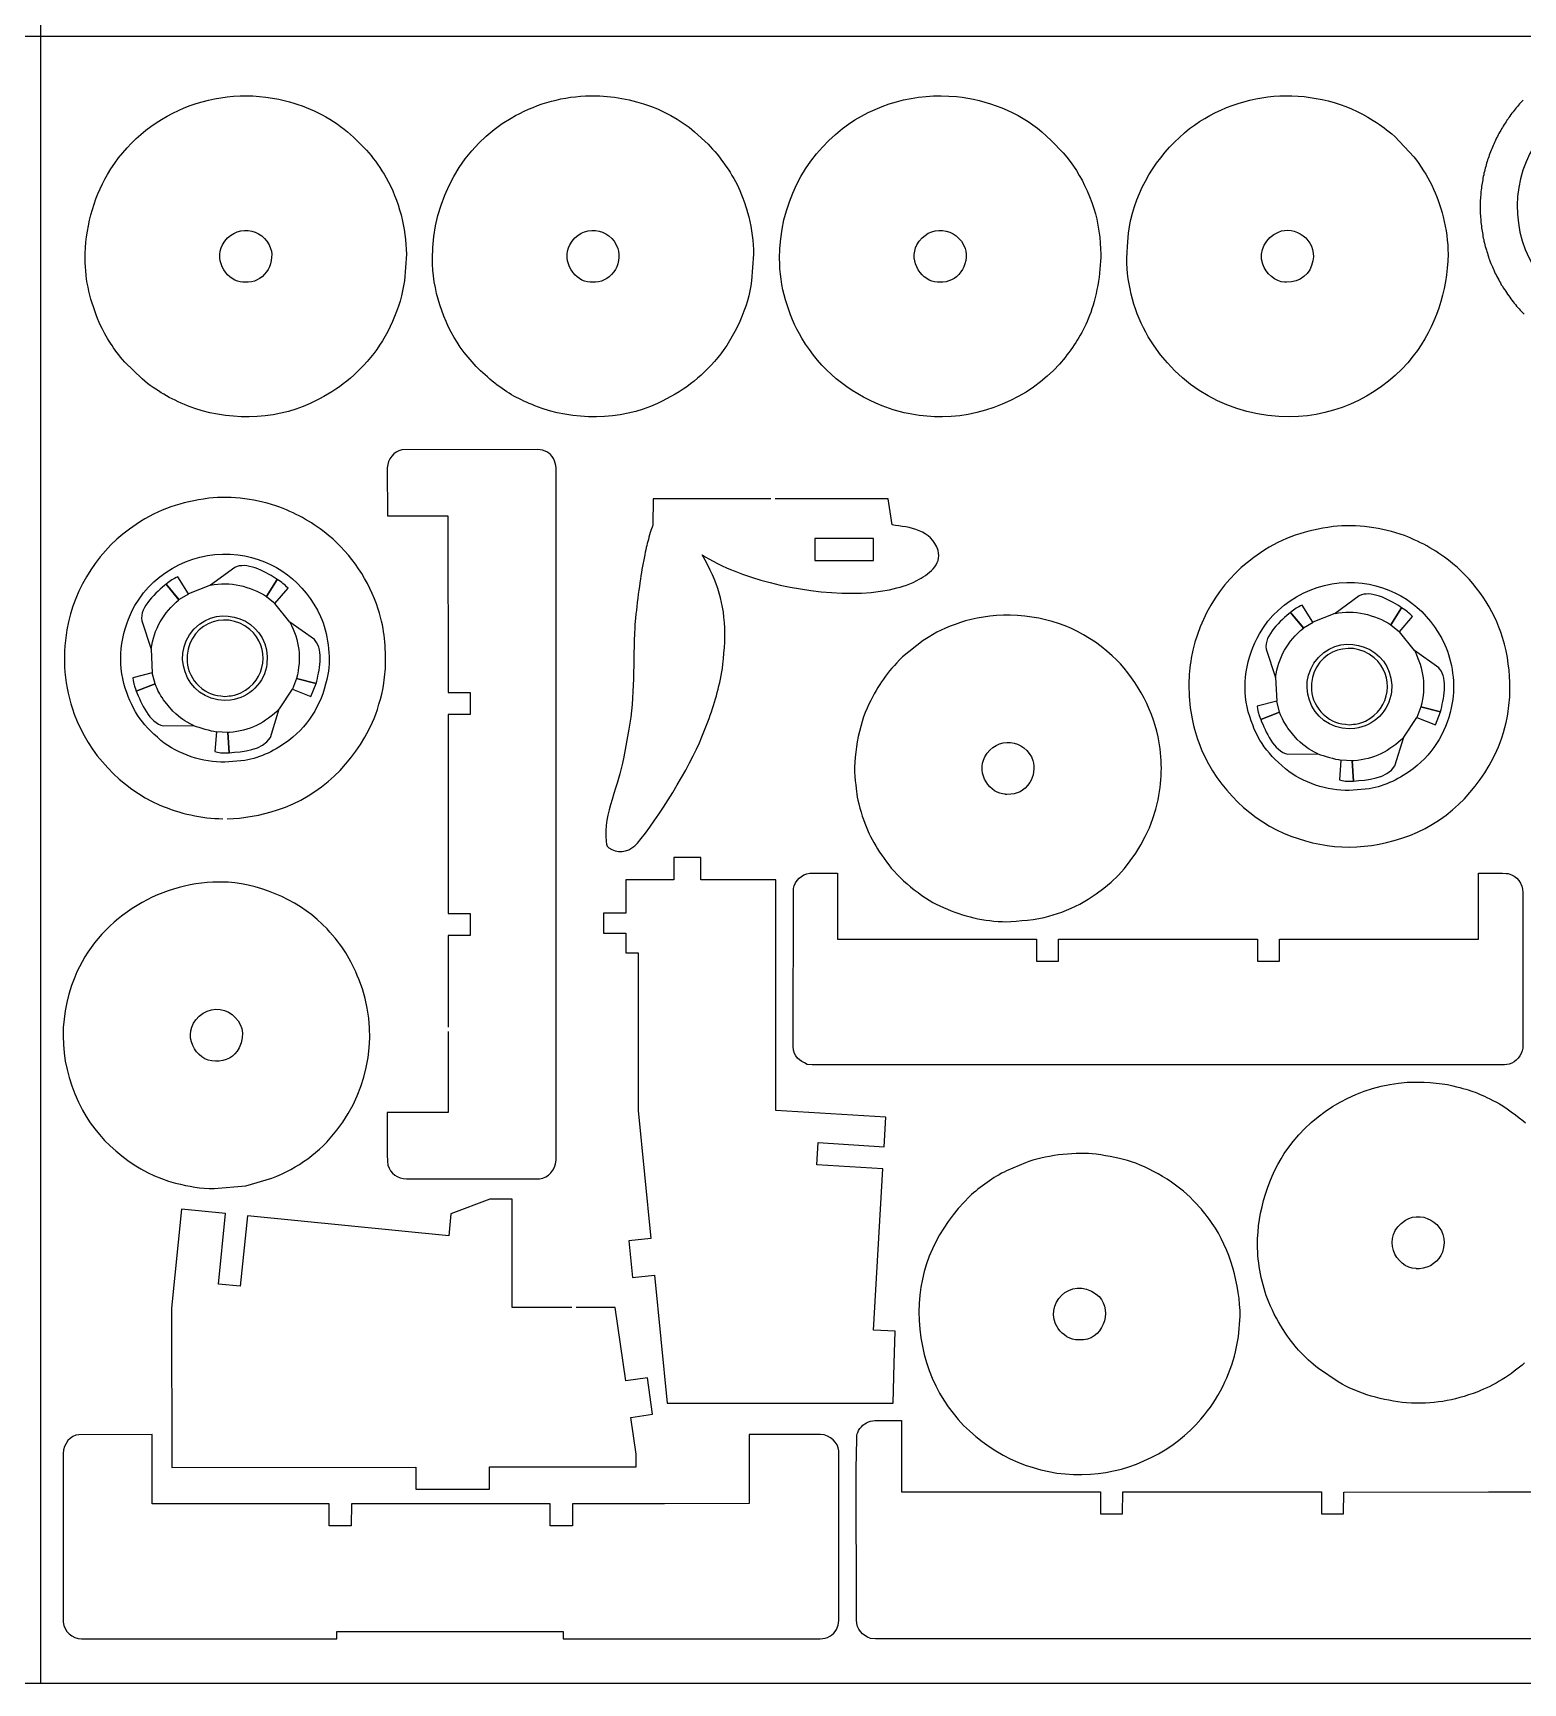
# Model space of a CAD drawing. Extents: x 16 to 596, y 60 to 440.
# Drawn here: x 305.3 to 477.2, y 60.3 to 250.6 of the extents above; entities that cross this region are included whole.
import ezdxf

# ---------------------------------------------------------------- set-up
doc = ezdxf.new("R2010")
doc.units = 0
doc.layers.get('0').update_dxf_attribs({"linetype": 'CONTINUOUS'})

msp = doc.modelspace()

# ---------------------------------------------------------------- linework, layer by layer
at = {"color": 5}
for p, q in [((306.208698, 440.268814), (306.208698, 60.268814)), ((16.208698, 250.268714), (596.208698, 250.268714))]:
    msp.add_line(p, q, dxfattribs=at)
at = {"color": 3}
for p, q in [((476.308698, 241.843814), (476.183698, 241.668814)), ((476.433598, 241.993814), (476.308698, 241.843814)), ((476.558698, 242.143714), (476.433598, 241.993814)), ((476.683698, 242.293814), (476.558698, 242.143714)), ((476.808698, 242.443814), (476.683698, 242.293814)), ((476.958698, 242.593814), (476.808698, 242.443814)), ((477.083698, 242.743714), (476.958698, 242.593814)), ((477.233598, 242.868814), (477.083698, 242.743714)), ((474.933698, 239.893814), (474.833698, 239.743714)), ((475.033698, 240.068814), (474.933698, 239.893814)), ((475.133698, 240.243814), (475.033698, 240.068814)), ((475.258598, 240.393714), (475.133698, 240.243814)), ((475.358698, 240.568714), (475.258598, 240.393714)), ((475.483698, 240.718714), (475.358698, 240.568714)), ((475.583698, 240.893814), (475.483698, 240.718714)), ((475.708698, 241.043814), (475.583698, 240.893814)), ((475.808698, 241.218814), (475.708698, 241.043814)), ((475.933698, 241.368714), (475.808698, 241.218814)), ((476.058598, 241.518714), (475.933698, 241.368714)), ((476.183698, 241.668814), (476.058598, 241.518714)), ((381.658698, 239.218814), (383.208698, 237.793714)), ((462.408698, 238.693814), (464.608698, 236.343814)), ((473.908698, 237.993714), (473.833698, 237.818814)), ((473.983698, 238.168714), (473.908698, 237.993714)), ((474.083598, 238.343714), (473.983698, 238.168714)), ((474.158698, 238.518814), (474.083598, 238.343714)), ((474.258698, 238.693814), (474.158698, 238.518814)), ((474.358698, 238.868814), (474.258698, 238.693814)), ((474.433698, 239.043814), (474.358698, 238.868814)), ((474.533698, 239.218814), (474.433698, 239.043814)), ((474.633698, 239.393714), (474.533698, 239.218814)), ((474.733698, 239.568714), (474.633698, 239.393714)), ((474.833698, 239.743714), (474.733698, 239.568714)), ((473.183698, 236.168714), (473.133698, 235.993714)), ((473.258598, 236.343814), (473.183698, 236.168714)), ((473.308598, 236.543814), (473.258598, 236.343814)), ((473.383698, 236.718814), (473.308598, 236.543814)), ((473.458698, 236.918814), (473.383698, 236.718814)), ((473.533698, 237.093814), (473.458698, 236.918814)), ((473.608698, 237.268814), (473.533698, 237.093814)), ((473.683598, 237.443814), (473.608698, 237.268814)), ((473.758698, 237.643814), (473.683598, 237.443814)), ((473.833698, 237.818814), (473.758698, 237.643814)), ((472.683698, 234.268814), (472.633698, 234.068814)), ((472.708698, 234.468814), (472.683698, 234.268814)), ((472.758698, 234.668814), (472.708698, 234.468814)), ((472.808698, 234.843814), (472.758698, 234.668814)), ((472.858698, 235.043814), (472.808698, 234.843814)), ((472.908598, 235.218714), (472.858698, 235.043814)), ((472.958698, 235.418714), (472.908598, 235.218714)), ((473.008698, 235.593714), (472.958698, 235.418714)), ((473.083698, 235.793714), (473.008698, 235.593714)), ((473.133698, 235.993714), (473.083698, 235.793714)), ((472.383698, 232.518814), (472.358698, 232.318814)), ((472.358698, 232.318814), (472.358698, 232.143814)), ((472.408698, 232.718814), (472.383698, 232.518814)), ((472.433698, 232.918814), (472.408698, 232.718814)), ((472.458698, 233.118814), (472.433698, 232.918814)), ((472.483598, 233.293814), (472.458698, 233.118814)), ((472.533698, 233.493814), (472.483598, 233.293814)), ((472.558698, 233.693814), (472.533698, 233.493814)), ((472.583698, 233.893814), (472.558698, 233.693814)), ((472.633698, 234.068814), (472.583698, 233.893814)), ((472.308698, 231.543814), (472.283698, 231.343814)), ((472.283698, 231.343814), (472.283698, 231.143814)), ((472.283698, 231.143814), (472.283698, 230.943814)), ((472.283698, 230.943814), (472.283698, 230.743814)), ((472.283698, 230.743814), (472.283698, 230.543814)), ((472.283698, 230.543814), (472.283698, 230.343814)), ((472.283698, 230.343814), (472.283698, 230.143814)), ((472.333698, 231.943814), (472.308698, 231.743814)), ((472.308698, 231.743814), (472.308698, 231.543814)), ((472.358698, 232.143814), (472.333698, 231.943814)), ((472.283698, 230.143814), (472.283698, 229.968814)), ((472.283698, 229.968814), (472.283698, 229.768814)), ((472.283698, 229.768814), (472.308698, 229.568814)), ((472.308698, 229.568814), (472.308698, 229.368814)), ((472.308698, 229.368814), (472.333698, 229.168814)), ((472.333698, 229.168814), (472.333698, 228.968814)), ((472.333698, 228.968814), (472.358698, 228.768814)), ((472.358698, 228.768814), (472.383698, 228.568814)), ((472.383698, 228.568814), (472.408698, 228.368814)), ((472.408698, 228.368814), (472.433698, 228.168814)), ((472.433698, 228.168814), (472.458698, 227.968814)), ((472.458698, 227.968814), (472.483598, 227.768814)), ((472.483598, 227.768814), (472.533698, 227.568814)), ((472.533698, 227.568814), (472.558698, 227.368814)), ((472.558698, 227.368814), (472.583698, 227.168814)), ((472.583698, 227.168814), (472.633698, 226.968814)), ((472.633698, 226.968814), (472.683698, 226.793814)), ((472.683698, 226.793814), (472.708698, 226.593814)), ((472.708698, 226.593814), (472.758698, 226.393814)), ((348.408698, 225.118814), (348.183698, 222.043814)), ((388.458698, 225.118814), (388.233698, 222.043814)), ((472.758698, 226.393814), (472.808698, 226.193814)), ((472.808698, 226.193814), (472.858698, 225.993814)), ((472.858698, 225.993814), (472.908598, 225.793814)), ((472.908598, 225.793814), (472.983698, 225.593814)), ((472.983698, 225.593814), (473.033698, 225.418814)), ((473.033698, 225.418814), (473.108698, 225.218814)), ((473.108698, 225.218814), (473.158698, 225.018814)), ((473.158698, 225.018814), (473.233698, 224.818814)), ((473.233698, 224.818814), (473.283598, 224.618814)), ((473.283598, 224.618814), (473.358698, 224.443714)), ((473.358698, 224.443714), (473.433698, 224.243814)), ((473.433698, 224.243814), (473.508698, 224.043814)), ((473.508698, 224.043814), (473.583698, 223.868714)), ((473.583698, 223.868714), (473.683598, 223.668714)), ((473.683598, 223.668714), (473.758698, 223.468714)), ((473.758698, 223.468714), (473.833698, 223.293714)), ((473.833698, 223.293714), (473.933698, 223.093714)), ((473.933698, 223.093714), (474.008698, 222.893714)), ((474.008698, 222.893714), (474.108598, 222.718714)), ((474.108598, 222.718714), (474.208698, 222.518714)), ((474.208698, 222.518714), (474.308698, 222.343814)), ((474.308698, 222.343814), (474.408698, 222.143814)), ((474.408698, 222.143814), (474.508598, 221.968814)), ((474.508598, 221.968814), (474.608698, 221.793814)), ((474.608698, 221.793814), (474.708698, 221.593814)), ((474.708698, 221.593814), (474.833698, 221.418814)), ((474.833698, 221.418814), (474.933698, 221.218814)), ((474.933698, 221.218814), (475.058698, 221.043814)), ((475.058698, 221.043814), (475.183698, 220.868814)), ((475.183698, 220.868814), (475.308698, 220.693714)), ((475.308698, 220.693714), (475.408698, 220.493714)), ((475.408698, 220.493714), (475.558698, 220.318714)), ((475.558698, 220.318714), (475.683598, 220.143714)), ((475.683598, 220.143714), (475.808698, 219.968814)), ((475.808698, 219.968814), (475.933698, 219.793814)), ((475.933698, 219.793814), (476.058598, 219.618814)), ((476.058598, 219.618814), (476.208698, 219.468814)), ((476.208698, 219.468814), (476.333698, 219.293714)), ((476.333698, 219.293714), (476.458598, 219.118714)), ((476.458598, 219.118714), (476.608698, 218.968814)), ((476.608698, 218.968814), (476.758698, 218.818814)), ((476.758698, 218.818814), (476.883598, 218.643814)), ((476.883598, 218.643814), (477.033698, 218.493714)), ((477.033698, 218.493714), (477.183698, 218.343714)), ((477.183698, 218.343714), (477.333698, 218.193814)), ((317.933698, 210.718814), (315.933698, 212.643814)), ((363.558698, 202.593814), (347.883698, 202.543814)), ((364.108698, 202.518814), (363.558698, 202.593814)), ((364.608698, 202.318814), (364.108698, 202.518814)), ((346.208698, 200.468714), (346.233698, 194.943714)), ((365.683698, 120.568814), (365.683698, 200.443714)), ((376.883698, 196.893814), (376.858698, 193.843814)), ((390.433698, 196.893814), (376.883698, 196.893814)), ((403.983698, 196.893814), (390.933698, 196.893814)), ((403.983698, 196.868814), (403.983698, 196.893814)), ((404.458698, 193.868814), (403.983698, 196.868814)), ((346.233698, 194.943714), (353.208698, 194.943714)), ((353.208698, 194.943714), (353.233698, 174.543814)), ((375.908698, 190.418814), (375.583698, 188.718814)), ((408.008698, 180.543814), (405.633698, 178.643814)), ((345.758698, 175.318814), (346.008698, 177.318814)), ((353.233698, 174.543814), (355.783698, 174.543814)), ((355.783698, 174.543814), (355.783698, 171.993814)), ((475.451298, 172.049914), (475.701298, 174.049914)), ((355.783698, 171.993814), (353.233698, 171.993814)), ((353.233698, 171.993814), (353.233698, 149.043814)), ((374.083698, 170.293814), (373.483698, 167.118814)), ((382.483698, 169.418814), (383.033698, 170.768814)), ((382.358698, 155.493814), (379.258698, 155.493814)), ((379.258698, 155.493814), (379.258698, 152.943814)), ((382.358698, 152.943814), (382.358698, 155.493814)), ((327.858698, 152.643814), (326.758698, 152.668714)), ((379.258698, 152.943814), (373.708698, 152.943814)), ((373.708698, 152.943814), (373.708698, 149.068814)), ((391.008698, 152.943814), (382.358698, 152.943814)), ((391.008698, 126.318814), (391.008698, 152.943814)), ((394.933698, 153.693814), (398.133698, 153.693814)), ((398.133698, 153.693814), (398.133698, 146.093814)), ((472.083598, 146.093814), (472.083598, 153.693814)), ((393.033698, 133.718814), (393.058698, 151.918814)), ((477.183698, 151.468714), (477.183698, 133.493814)), ((353.233698, 149.043814), (355.783698, 149.043814)), ((355.783698, 149.043814), (355.783698, 146.493814)), ((373.708698, 149.068814), (371.158698, 149.068814)), ((371.158698, 149.068814), (371.158698, 146.793814)), ((422.533698, 148.743814), (424.033698, 149.218814)), ((371.158698, 146.793814), (373.708698, 146.793814)), ((373.708698, 146.793814), (373.708698, 144.518714)), ((417.158698, 148.118714), (417.558698, 148.093714)), ((355.783698, 146.493814), (353.233698, 146.493814)), ((353.233698, 146.493814), (353.233698, 135.940214)), ((398.133698, 146.093814), (421.083698, 146.093814)), ((421.083698, 146.093814), (421.083698, 143.543714)), ((423.633698, 143.543714), (423.633698, 146.093814)), ((423.633698, 146.093814), (446.583698, 146.093814)), ((446.583698, 146.093814), (446.583698, 143.543714)), ((449.133698, 146.068814), (472.083598, 146.093814)), ((449.133698, 143.543714), (449.133698, 146.068814)), ((373.708698, 144.518714), (375.133698, 144.518714)), ((375.133698, 144.518714), (375.133698, 126.318814)), ((421.083698, 143.543714), (423.633698, 143.543714)), ((446.583698, 143.543714), (449.133698, 143.543714)), ((353.233698, 135.440214), (353.233698, 126.093814)), ((395.208698, 131.593814), (394.658698, 131.643814)), ((475.058698, 131.593814), (395.208698, 131.593814)), ((475.608698, 131.668814), (475.058698, 131.593814)), ((353.233698, 126.093814), (346.208698, 126.068714)), ((375.133698, 126.318814), (376.608698, 111.543814)), ((403.733698, 125.543814), (391.008698, 126.318814)), ((403.533698, 122.143814), (403.733698, 125.543814)), ((395.758698, 120.068814), (395.908698, 122.618814)), ((395.908698, 122.618814), (403.533698, 122.143814)), ((403.383698, 119.593814), (395.758698, 120.068814)), ((419.808698, 120.293814), (417.633698, 119.368814)), ((329.883698, 117.618814), (332.908698, 118.493814)), ((348.408698, 118.418814), (363.783698, 118.443814)), ((402.283698, 100.993814), (403.383698, 119.593814)), ((326.258698, 117.318814), (329.883698, 117.618814)), ((322.458698, 114.943814), (321.308698, 103.518814)), ((327.533698, 114.418814), (322.458698, 114.943814)), ((326.733698, 106.293814), (327.533698, 114.418814)), ((353.558698, 114.393814), (353.308698, 111.843814)), ((358.033698, 116.093814), (353.558698, 114.393814)), ((360.608698, 116.093814), (358.033698, 116.093814)), ((360.608698, 103.593814), (360.608698, 116.093814)), ((330.083698, 114.168814), (329.258698, 106.043814)), ((353.308698, 111.843814), (330.083698, 114.168814)), ((376.608698, 111.543814), (374.083698, 111.268814)), ((374.083698, 111.268814), (374.508698, 107.068814)), ((374.508698, 107.068814), (377.033698, 107.318714)), ((377.033698, 107.318714), (378.508698, 92.543814)), ((329.258698, 106.043814), (326.733698, 106.293814)), ((321.308698, 103.518814), (321.358698, 85.118814)), ((367.480498, 103.593814), (360.608698, 103.593814)), ((372.508698, 103.593814), (367.980498, 103.593814)), ((373.708698, 95.143814), (372.508698, 103.593814)), ((404.808698, 100.843814), (402.283698, 100.993814)), ((444.383698, 100.218814), (444.583698, 102.593814)), ((404.658698, 97.118814), (404.808698, 100.843814)), ((444.033698, 98.468814), (444.383698, 100.218814)), ((404.558698, 92.543814), (404.658698, 97.118814)), ((376.208698, 95.493814), (373.708698, 95.143814)), ((376.808698, 91.268814), (376.208698, 95.493814)), ((455.908698, 95.018814), (453.608698, 96.543814)), ((378.508698, 92.543814), (404.558698, 92.543814)), ((374.308698, 90.893814), (376.808698, 91.268814)), ((374.908698, 86.668814), (374.308698, 90.893814)), ((402.458698, 90.543714), (405.508698, 90.543714)), ((405.508698, 90.543714), (405.508698, 82.318814)), ((319.108698, 88.943814), (310.633698, 88.918814)), ((319.108698, 80.943814), (319.108698, 88.943814)), ((396.183698, 88.943814), (387.958698, 88.943814)), ((387.958698, 88.943814), (387.958698, 80.968814)), ((400.308698, 84.993714), (400.358698, 88.393814)), ((308.833698, 86.743814), (308.833698, 67.268814)), ((374.908698, 85.218814), (374.908698, 86.668814)), ((398.308698, 67.493814), (398.283698, 87.043814)), ((321.358698, 85.118814), (349.508698, 85.168814)), ((349.508698, 85.168814), (349.508698, 82.618814)), ((358.008698, 85.193714), (374.908698, 85.218814)), ((358.008698, 82.643814), (358.008698, 85.193714)), ((400.333698, 67.543814), (400.308698, 84.993714)), ((349.508698, 82.618814), (358.008698, 82.643814)), ((405.508698, 82.318814), (415.792598, 82.318814)), ((415.792598, 82.318814), (428.458698, 82.318814)), ((428.458698, 82.318814), (428.458698, 79.768814)), ((431.008698, 79.768814), (431.033698, 82.318814)), ((431.033698, 82.318814), (453.958698, 82.318814)), ((453.958698, 82.318814), (453.958698, 79.768814)), ((456.508698, 79.768814), (456.533698, 82.293814)), ((456.533698, 82.293814), (473.241098, 82.312014)), ((473.241098, 82.312014), (479.483698, 82.318814)), ((330.674698, 80.943814), (319.108698, 80.943814)), ((339.508698, 80.943814), (330.674698, 80.943814)), ((339.508698, 78.393814), (339.508698, 80.943814)), ((342.083698, 80.943814), (342.058698, 78.393814)), ((365.008698, 80.943814), (342.083698, 80.943814)), ((365.008698, 78.393814), (365.008698, 80.943814)), ((378.189398, 80.956814), (367.558698, 80.943814)), ((367.558698, 80.943814), (367.558698, 78.393814)), ((387.958698, 80.968814), (378.189398, 80.956814)), ((342.058698, 78.393814), (339.508698, 78.393814)), ((367.558698, 78.393814), (365.008698, 78.393814)), ((428.458698, 79.768814), (431.008698, 79.768814)), ((453.958698, 79.768814), (456.508698, 79.768814)), ((398.033698, 66.443814), (398.233698, 66.943814)), ((398.233698, 66.943814), (398.308698, 67.493814)), ((310.958698, 65.368814), (340.383698, 65.368814)), ((340.383698, 65.368814), (340.383698, 66.218814)), ((340.383698, 66.218814), (366.483698, 66.218814)), ((366.483698, 66.218814), (366.483698, 65.368814)), ((366.483698, 65.368814), (396.158698, 65.368814)), ((402.508698, 65.368814), (401.958698, 65.418814)), ((482.533698, 65.368814), (402.508698, 65.368814))]:
    msp.add_line(p, q, dxfattribs=at)
at = {"color": 7}
for p, q in [((329.583698, 221.868714), (329.558698, 221.893714)), ((329.758698, 221.868714), (329.583698, 221.868714)), ((369.633698, 221.868714), (369.608698, 221.893714)), ((369.808698, 221.868714), (369.633698, 221.868714)), ((409.683698, 221.868714), (409.658698, 221.893714)), ((409.883698, 221.868714), (409.683698, 221.868714)), ((449.733698, 221.868714), (449.708698, 221.893714)), ((449.933698, 221.868714), (449.733698, 221.868714)), ((395.508698, 192.318814), (395.508698, 189.768714)), ((402.308698, 192.318814), (395.508698, 192.318814)), ((402.308698, 189.768714), (402.308698, 192.318814)), ((328.633698, 188.968814), (325.833698, 186.918814)), ((328.883698, 189.068814), (328.633698, 188.968814)), ((395.508698, 189.768714), (402.308698, 189.768714)), ((322.183698, 185.243814), (320.708698, 187.043814)), ((332.283698, 185.618714), (333.508698, 187.593714)), ((458.326298, 185.699914), (455.526298, 183.649914)), ((458.576298, 185.799914), (458.326298, 185.699914)), ((317.883698, 182.818714), (318.983698, 179.543814)), ((451.876298, 181.974914), (450.401298, 183.774914)), ((461.976298, 182.349814), (463.201298, 184.324814)), ((337.808698, 180.643714), (334.983698, 182.668814)), ((337.883698, 180.543814), (337.808698, 180.643714)), ((447.576298, 179.549814), (448.676298, 176.274914)), ((467.501298, 177.374814), (464.676298, 179.399914)), ((467.576298, 177.274914), (467.501298, 177.374814)), ((319.433698, 175.543814), (317.258698, 174.693714)), ((335.733698, 176.143814), (338.008698, 175.593814)), ((321.458698, 172.393814), (320.408698, 173.693714)), ((332.733698, 169.368814), (333.758698, 172.643814)), ((449.126298, 172.274914), (446.951298, 171.424814)), ((465.426298, 172.874914), (467.701298, 172.324914)), ((320.408698, 170.693814), (323.858698, 170.718714)), ((328.008698, 169.943714), (327.808698, 169.918814)), ((327.808698, 169.918814), (327.958698, 167.593814)), ((451.151298, 169.124914), (450.101298, 170.424814)), ((462.426298, 166.099914), (463.451298, 169.374914)), ((450.101298, 167.424914), (453.551298, 167.449814)), ((457.701298, 166.674814), (457.501298, 166.649914)), ((457.501298, 166.649914), (457.651298, 164.324914)), ((417.508698, 162.793714), (417.483698, 162.818814)), ((417.683698, 162.793714), (417.508698, 162.793714)), ((464.908698, 108.068814), (464.883698, 108.093814)), ((464.983698, 108.068814), (464.908698, 108.068814)), ((465.283698, 108.068814), (464.983698, 108.068814)), ((426.533698, 99.868714), (425.933698, 99.843814))]:
    msp.add_line(p, q, dxfattribs=at)
at = {"color": 1}
for p, q in [((320.708698, 187.043814), (322.183698, 185.268814)), ((323.283698, 185.943814), (322.058698, 187.893814)), ((325.808698, 186.918814), (323.283698, 185.943814)), ((333.508698, 187.593714), (332.283698, 185.618714)), ((333.258698, 184.793814), (334.758698, 186.568814)), ((322.183698, 185.268814), (323.308698, 185.943814)), ((332.283698, 185.618714), (333.283698, 184.793814)), ((334.983698, 182.668814), (333.258698, 184.793814)), ((450.401298, 183.774914), (451.876298, 181.999914)), ((452.976298, 182.674914), (451.751298, 184.624914)), ((455.501298, 183.649914), (452.976298, 182.674914)), ((463.201298, 184.324814), (461.976298, 182.349814)), ((462.951298, 181.524914), (464.451298, 183.299914)), ((451.876298, 181.999914), (453.001298, 182.674914)), ((461.976298, 182.349814), (462.976298, 181.524914)), ((464.676298, 179.399914), (462.951298, 181.524914)), ((318.983698, 179.543814), (319.108698, 176.818814)), ((319.108698, 176.818814), (316.858698, 176.243814)), ((317.258698, 174.693714), (319.433698, 175.543814)), ((319.433698, 175.543814), (319.108698, 176.818814)), ((335.733698, 176.143814), (335.258698, 174.943814)), ((338.008698, 175.593814), (335.733698, 176.143814)), ((337.408698, 174.068814), (338.008698, 175.593814)), ((448.676298, 176.274914), (448.801298, 173.549914)), ((328.133698, 173.668814), (327.483698, 173.618814)), ((333.783698, 172.668814), (335.258698, 174.943814)), ((335.258698, 174.943814), (337.408698, 174.068814)), ((448.801298, 173.549914), (446.551298, 172.974914)), ((449.126298, 172.274914), (448.801298, 173.549914)), ((446.951298, 171.424814), (449.126298, 172.274914)), ((463.476298, 169.399914), (464.951298, 171.674914)), ((465.426298, 172.874914), (464.951298, 171.674914)), ((464.951298, 171.674914), (467.101298, 170.799914)), ((467.701298, 172.324914), (465.426298, 172.874914)), ((467.101298, 170.799914), (467.701298, 172.324914)), ((326.508698, 170.018814), (326.333698, 167.718814)), ((327.808698, 169.918814), (326.508698, 170.018814)), ((327.958698, 167.593814), (327.808698, 169.918814)), ((457.826298, 170.399914), (457.176298, 170.349914)), ((329.783698, 166.693814), (327.483698, 166.493814)), ((456.201298, 166.749914), (456.026298, 164.449914)), ((457.501298, 166.649914), (456.201298, 166.749914)), ((457.651298, 164.324914), (457.501298, 166.649914)), ((459.476298, 163.424914), (457.176298, 163.224914)), ((16.208698, 60.268814), (596.208698, 60.268814))]:
    msp.add_line(p, q, dxfattribs=at)
at = {"color": 3}
for points in [[(313.933698, 234.318814), (318.131998, 241.454514), (326.509098, 244.808214), (334.458698, 242.818814)], [(398.708698, 239.593714), (402.442798, 242.476814), (407.175698, 243.734714), (411.858698, 243.293814)], [(334.458698, 242.818814), (337.063398, 242.167014), (339.557398, 240.955914), (341.608698, 239.218814)], [(360.483698, 240.818814), (363.132698, 242.332514), (365.985298, 243.226814), (369.058698, 243.368714)], [(369.058698, 243.368714), (373.447898, 243.571314), (378.362198, 242.127914), (381.658698, 239.218814)], [(411.858698, 243.293814), (415.278998, 242.971814), (419.109398, 241.512614), (421.708698, 239.218814)], [(438.758698, 239.593714), (441.699698, 241.864514), (445.445798, 243.197314), (449.158698, 243.368714)], [(449.158698, 243.368714), (452.891798, 243.541014), (456.739698, 242.589514), (459.933698, 240.543714)], [(351.408698, 224.618814), (351.408698, 231.411214), (355.008098, 237.690014), (360.483698, 240.818814)], [(459.933698, 240.543714), (461.034698, 239.838514), (461.413498, 239.537114), (462.408698, 238.693814)], [(341.608698, 239.218814), (343.536598, 237.517514), (344.762098, 236.231514), (346.083698, 233.918814)], [(391.458698, 224.618814), (391.458698, 230.749914), (394.279798, 236.174114), (398.708698, 239.593714)], [(421.708698, 239.218814), (424.705198, 236.574514), (426.408898, 234.310314), (427.708698, 230.368814)], [(431.983698, 229.093814), (432.865198, 233.181014), (435.507298, 237.083214), (438.758698, 239.593714)], [(383.208698, 237.793714), (384.583498, 236.419314), (386.133498, 234.249214), (386.858698, 232.443714)], [(464.608698, 236.343814), (466.235298, 234.266514), (467.369198, 231.976614), (468.008698, 229.418714)], [(311.358698, 224.618814), (311.358698, 227.888914), (312.285598, 231.517614), (313.933698, 234.318814)], [(346.083698, 233.918814), (347.540898, 231.368714), (348.408698, 228.057814), (348.408698, 225.118814)], [(386.858698, 232.443714), (387.443298, 230.988114), (387.492998, 230.980114), (387.908698, 229.418714)], [(427.708698, 230.368814), (428.196098, 228.890814), (428.508698, 226.686414), (428.508698, 225.118814)], [(387.908698, 229.418714), (388.259498, 228.015414), (388.458698, 226.567014), (388.458698, 225.118814)], [(431.508698, 224.618814), (431.627698, 226.699214), (431.644998, 227.523314), (431.983698, 229.093814)], [(468.008698, 229.418714), (468.359498, 228.015414), (468.558698, 226.567014), (468.558698, 225.118814)], [(428.508698, 225.118814), (428.508698, 223.009714), (427.993798, 219.974114), (427.208698, 218.018814)], [(468.558698, 225.118814), (468.451098, 220.814614), (467.159998, 216.738914), (464.558698, 213.368714)], [(312.983698, 217.243814), (311.975698, 219.579614), (311.358698, 222.044214), (311.358698, 224.618814)], [(354.633698, 214.393714), (352.627498, 217.270314), (351.408698, 221.082014), (351.408698, 224.618814)], [(394.033698, 215.418814), (392.420698, 218.133614), (391.458698, 221.417014), (391.458698, 224.618814)], [(433.983698, 215.593814), (432.433298, 218.231514), (431.508698, 221.529114), (431.508698, 224.618814)], [(348.183698, 222.043814), (347.798498, 219.011414), (346.206498, 215.477514), (344.283698, 213.193714)], [(388.233698, 222.043814), (387.880498, 219.051114), (386.227398, 215.442914), (384.333698, 213.193714)], [(315.933698, 212.643814), (314.567798, 214.282314), (313.885098, 215.300314), (312.983698, 217.243814)], [(427.208698, 218.018814), (426.447398, 216.122914), (425.619098, 214.793214), (424.383698, 213.193714)], [(403.283698, 207.618714), (399.355198, 209.196014), (396.210598, 211.755014), (394.033698, 215.418814)], [(450.308698, 206.343814), (443.492998, 206.343814), (437.435798, 209.720714), (433.983698, 215.593814)], [(358.608698, 210.218714), (357.021098, 211.524114), (355.806798, 212.711614), (354.633698, 214.393714)], [(464.558698, 213.368714), (461.247198, 209.078414), (455.757498, 206.343814), (450.308698, 206.343814)], [(344.283698, 213.193714), (342.239898, 210.766214), (340.243398, 209.243414), (337.333698, 207.893814)], [(384.333698, 213.193714), (382.289398, 210.765614), (380.293998, 209.243714), (377.383698, 207.893814)], [(424.383698, 213.193714), (421.177498, 209.042614), (415.492198, 206.343814), (410.258698, 206.343814)], [(323.183698, 207.618714), (321.115498, 208.449114), (319.650598, 209.287514), (317.933698, 210.718814)], [(363.233698, 207.618714), (361.444898, 208.336914), (360.138298, 209.037714), (358.608698, 210.218714)], [(337.333698, 207.893814), (333.051098, 205.907414), (327.563698, 205.860114), (323.183698, 207.618714)], [(377.383698, 207.893814), (373.100398, 205.907014), (367.613798, 205.860114), (363.233698, 207.618714)], [(410.258698, 206.343814), (407.798798, 206.343814), (405.575298, 206.698614), (403.283698, 207.618714)], [(347.883698, 202.543814), (346.955598, 202.339814), (346.261998, 201.471914), (346.208698, 200.468714)], [(365.683698, 200.443714), (365.644098, 201.158914), (365.277698, 201.979314), (364.608698, 202.318814)], [(325.608698, 196.943814), (322.403198, 196.514114), (319.987098, 195.765214), (317.233698, 193.943714)], [(333.833698, 195.918714), (331.300098, 196.819514), (328.282198, 197.278714), (325.608698, 196.943814)], [(339.433698, 192.668814), (337.715598, 194.077614), (335.897398, 195.108414), (333.833698, 195.918714)], [(317.233698, 193.943714), (313.036898, 191.167314), (310.129798, 186.736514), (309.258698, 181.768814)], [(345.158698, 184.168814), (344.159198, 187.378614), (342.055298, 190.519114), (339.433698, 192.668814)], [(376.383698, 192.468814), (376.232398, 191.759314), (376.046198, 191.304714), (375.908698, 190.418814)], [(376.858698, 193.843814), (376.853098, 193.820614), (376.549598, 193.246714), (376.383698, 192.468814)], [(409.733698, 190.943814), (409.027398, 193.321714), (406.412098, 193.624614), (404.458698, 193.868814)], [(455.301298, 193.674914), (452.095798, 193.245214), (449.679698, 192.496314), (446.926298, 190.674814)], [(463.526298, 192.649814), (460.992698, 193.550614), (457.974798, 194.009814), (455.301298, 193.674914)], [(469.126298, 189.399914), (467.408198, 190.808714), (465.589998, 191.839514), (463.526298, 192.649814)], [(385.158698, 181.293814), (385.069498, 184.980714), (384.392798, 187.138114), (382.533698, 190.418814)], [(382.533698, 190.418814), (383.308398, 189.865414), (385.283198, 188.940414), (386.208698, 188.568814)], [(407.308698, 187.468814), (408.554098, 188.143414), (410.237498, 189.247714), (409.733698, 190.943814)], [(446.926298, 190.674814), (442.729498, 187.898414), (439.822398, 183.467614), (438.951298, 178.499914)], [(375.583698, 188.718814), (375.301098, 187.036114), (374.866398, 183.806714), (374.758698, 182.018814)], [(386.208698, 188.568814), (391.263698, 186.539114), (398.783398, 185.299014), (404.133698, 186.393714)], [(474.851298, 180.899914), (473.851798, 184.109614), (471.747898, 187.250214), (469.126298, 189.399914)], [(404.133698, 186.393714), (405.365298, 186.701614), (406.094198, 186.810914), (407.308698, 187.468814)], [(346.008698, 177.318814), (346.008698, 180.034614), (345.990098, 181.498914), (345.158698, 184.168814)], [(418.058698, 183.468814), (415.978098, 183.468814), (413.823098, 183.146114), (412.333698, 182.618814)], [(429.833698, 178.768814), (426.452298, 181.856714), (422.619098, 183.338014), (418.058698, 183.468814)], [(309.258698, 181.768814), (308.687098, 178.508914), (308.949798, 175.233414), (310.108698, 172.043814)], [(374.758698, 182.018814), (374.529398, 178.212714), (374.786098, 174.031714), (374.083698, 170.293814)], [(384.808698, 176.918814), (384.927398, 177.754514), (385.180598, 180.386114), (385.158698, 181.293814)], [(412.333698, 182.618814), (410.581398, 181.998414), (409.603398, 181.564814), (408.008698, 180.543814)], [(475.698898, 174.998214), (475.669298, 176.874814), (475.522398, 178.744514), (474.851298, 180.899914)], [(405.633698, 178.643814), (403.806798, 176.816914), (402.906598, 175.498914), (401.758698, 173.193814)], [(435.108698, 169.443814), (434.447998, 172.816814), (432.386198, 176.437914), (429.833698, 178.768814)], [(438.951298, 178.499914), (438.775898, 177.499814), (438.679098, 176.498114), (438.662598, 175.498214)], [(344.508698, 171.118714), (344.962698, 172.097914), (345.625698, 174.254814), (345.758698, 175.318814)], [(383.033698, 170.768814), (383.844698, 172.931514), (384.381098, 174.629814), (384.808698, 176.918814)], [(438.662598, 175.498214), (438.682498, 172.906314), (439.057198, 170.822814), (439.801298, 168.774914)], [(475.701298, 174.049914), (475.701298, 174.383414), (475.700898, 174.697914), (475.698898, 174.998214)], [(310.108698, 172.043814), (311.749398, 167.528314), (315.481098, 163.491314), (319.908698, 161.593714)], [(401.758698, 173.193814), (400.599498, 170.866214), (399.864298, 166.924314), (400.183698, 164.368714)], [(474.201298, 167.849814), (474.655298, 168.829014), (475.318298, 170.985914), (475.451298, 172.049914)], [(333.533698, 160.993714), (338.577998, 162.656914), (342.303298, 166.362114), (344.508698, 171.118714)], [(435.133698, 162.168814), (435.618298, 164.762914), (435.617298, 166.847314), (435.108698, 169.443814)], [(375.058698, 157.143814), (377.387198, 159.860314), (381.135998, 165.973214), (382.483698, 169.418814)], [(439.801298, 168.774914), (441.441898, 164.259414), (445.173698, 160.222414), (449.601298, 158.324814)], [(463.226298, 157.724814), (468.270698, 159.388014), (471.995898, 163.093214), (474.201298, 167.849814)], [(373.483698, 167.118814), (373.053598, 165.081714), (372.738598, 164.136214), (372.133698, 162.193714)], [(400.183698, 164.368714), (400.360598, 162.953514), (400.327198, 162.678514), (400.733698, 161.193714)], [(372.133698, 162.193714), (371.633798, 160.588214), (371.247498, 159.033314), (371.458698, 157.343814)], [(424.033698, 149.218814), (429.745798, 151.340614), (433.816998, 156.205414), (435.133698, 162.168814)], [(319.908698, 161.593714), (322.329898, 160.556014), (324.765598, 160.012814), (327.237998, 159.982414)], [(327.737998, 159.983214), (329.643698, 160.013014), (331.572298, 160.347114), (333.533698, 160.993714)], [(400.733698, 161.193714), (401.420098, 158.686514), (402.270498, 157.112314), (403.783698, 154.993814)], [(449.601298, 158.324814), (454.047998, 156.419014), (458.543398, 156.180814), (463.226298, 157.724814)], [(371.458698, 157.343814), (371.520698, 156.848014), (371.502198, 156.725914), (372.108698, 156.418814)], [(372.108698, 156.418814), (373.125998, 155.903714), (374.337398, 156.302314), (375.058698, 157.143814)], [(403.783698, 154.993814), (405.099598, 153.151614), (407.867698, 150.854214), (409.933698, 149.918814)], [(326.758698, 152.668714), (319.708498, 152.668714), (312.774298, 148.207714), (310.158698, 141.693814)], [(339.258698, 147.268814), (336.453898, 150.341214), (331.922498, 152.359014), (327.858698, 152.643814)], [(393.058698, 151.918814), (393.222998, 152.833014), (394.004798, 153.591814), (394.933698, 153.693814)], [(472.083598, 153.693814), (472.743798, 153.693814), (475.027298, 153.757414), (475.508698, 153.643814)], [(475.508698, 153.643814), (476.535798, 153.401414), (477.183698, 152.509514), (477.183698, 151.468714)], [(409.933698, 149.918814), (412.301298, 148.846814), (414.496598, 148.201814), (417.158698, 148.118714)], [(417.558698, 148.093714), (419.055198, 148.208914), (421.094198, 148.278614), (422.533698, 148.743814)], [(342.933698, 141.468814), (341.981298, 143.818514), (341.048698, 145.308014), (339.258698, 147.268814)], [(310.158698, 141.693814), (308.089798, 136.541514), (308.431998, 131.276414), (311.058698, 126.368714)], [(340.408698, 124.043814), (344.243998, 128.940514), (345.284998, 135.667814), (342.933698, 141.468814)], [(394.658698, 131.643814), (393.710398, 132.065314), (393.100098, 132.436814), (393.033698, 133.718814)], [(477.183698, 133.493814), (477.094298, 132.679214), (476.412498, 131.855914), (475.608698, 131.668814)], [(450.083698, 121.943814), (453.197698, 126.337114), (458.454098, 129.230914), (463.858698, 129.568814)], [(463.858698, 129.568814), (465.421198, 129.666514), (467.592698, 129.547814), (469.108698, 129.168814)], [(469.108698, 129.168814), (471.521998, 128.565514), (471.914998, 128.398614), (474.133698, 127.293814)], [(311.058698, 126.368714), (313.183398, 122.399014), (317.412198, 119.036814), (321.783698, 117.943814)], [(346.208698, 126.068714), (346.203098, 125.080414), (346.140298, 120.880514), (346.283698, 120.018714)], [(474.133698, 127.293814), (474.944698, 126.889914), (476.789698, 125.536714), (477.483698, 124.893814)], [(332.908698, 118.493814), (335.937698, 119.710114), (338.387698, 121.463414), (340.408698, 124.043814)], [(446.583698, 110.818814), (446.583698, 114.682214), (447.869598, 118.820114), (450.083698, 121.943814)], [(346.283698, 120.018714), (346.551098, 119.053414), (347.388398, 118.468914), (348.408698, 118.418814)], [(363.783698, 118.443814), (364.791898, 118.555314), (365.626598, 119.423214), (365.683698, 120.568814)], [(427.533698, 121.318814), (425.268898, 121.535114), (421.974498, 121.089014), (419.808698, 120.293814)], [(431.583698, 120.543814), (430.498398, 120.850614), (428.690098, 121.208314), (427.533698, 121.318814)], [(439.183698, 115.943714), (437.410698, 117.858514), (434.043898, 119.848314), (431.583698, 120.543814)], [(417.633698, 119.368814), (416.105898, 118.608014), (414.616398, 117.542714), (413.358698, 116.393814)], [(321.783698, 117.943814), (323.364198, 117.548714), (324.617598, 117.318814), (326.258698, 117.318814)], [(413.358698, 116.393814), (409.735598, 112.793914), (407.533698, 108.294614), (407.533698, 103.093814)], [(441.358698, 113.293814), (440.392698, 114.645814), (440.306798, 114.730814), (439.183698, 115.943714)], [(444.583698, 102.593814), (444.583698, 106.072614), (443.386198, 110.456114), (441.358698, 113.293814)], [(447.883698, 104.218814), (447.084998, 106.157414), (446.583698, 108.736614), (446.583698, 110.818814)], [(407.533698, 103.093814), (407.533698, 97.656014), (409.712298, 92.673714), (413.358698, 89.343814)], [(449.808698, 100.618814), (449.071198, 101.764414), (448.402998, 102.958414), (447.883698, 104.218814)], [(453.608698, 96.543814), (451.932398, 97.940714), (451.056598, 98.822314), (449.808698, 100.618814)], [(442.608698, 94.543814), (443.224198, 95.779514), (443.757398, 97.114814), (444.033698, 98.468814)], [(477.383698, 97.193714), (475.975898, 95.908614), (473.764598, 94.536714), (471.983698, 93.868814)], [(440.058698, 90.718814), (441.212098, 92.102914), (441.792798, 92.905914), (442.608698, 94.543814)], [(463.783698, 92.593814), (461.109698, 92.846314), (458.186598, 93.614914), (455.908698, 95.018814)], [(471.983698, 93.868814), (469.146598, 92.804914), (466.822398, 92.404614), (463.783698, 92.593814)], [(400.358698, 88.393814), (400.393298, 88.675114), (400.255498, 88.949314), (400.733698, 89.618814)], [(400.733698, 89.618814), (401.141298, 90.189414), (401.759598, 90.505114), (402.458698, 90.543714)], [(427.308698, 84.343814), (432.065798, 84.640014), (437.027998, 87.081914), (440.058698, 90.718814)], [(310.633698, 88.918814), (309.694098, 88.814314), (308.833698, 87.908814), (308.833698, 86.743814)], [(398.283698, 87.043814), (398.229398, 88.012214), (397.292398, 88.882414), (396.183698, 88.943814)], [(413.358698, 89.343814), (417.184098, 85.850314), (422.067798, 84.017414), (427.308698, 84.343814)], [(308.833698, 67.268814), (308.944598, 66.258314), (309.849698, 65.368814), (310.958698, 65.368814)], [(401.958698, 65.418814), (400.969898, 65.789614), (400.335498, 66.407714), (400.333698, 67.543814)], [(396.158698, 65.368814), (396.910098, 65.368814), (397.703198, 65.792514), (398.033698, 66.443814)]]:
    msp.add_open_spline(points, degree=3, dxfattribs=at)
at = {"color": 7}
for points in [[(479.808698, 239.418814), (475.986498, 234.908214), (475.493898, 228.794614), (478.408698, 223.693714)], [(327.208698, 226.193814), (328.520398, 228.656014), (331.926698, 228.238314), (332.758698, 225.768814)], [(367.258698, 226.193814), (368.575498, 228.665714), (371.978398, 228.233514), (372.808698, 225.768814)], [(407.308698, 226.193814), (408.625498, 228.665714), (412.028398, 228.233514), (412.858698, 225.768814)], [(449.008698, 227.668714), (450.809598, 228.454114), (453.451298, 226.846814), (452.983698, 224.343814)], [(447.183698, 223.968814), (446.703398, 225.511314), (447.507298, 227.014014), (449.008698, 227.668714)], [(329.558698, 221.893714), (327.839098, 221.893714), (326.178098, 224.259314), (327.208698, 226.193814)], [(332.758698, 225.768814), (333.037698, 224.940514), (332.826198, 223.771614), (332.283698, 223.068714)], [(369.608698, 221.893714), (367.889198, 221.893714), (366.228098, 224.259314), (367.258698, 226.193814)], [(372.808698, 225.768814), (373.087698, 224.940514), (372.876198, 223.771614), (372.333698, 223.068714)], [(409.658698, 221.893714), (407.953798, 221.893714), (406.273498, 224.250614), (407.308698, 226.193814)], [(412.858698, 225.768814), (413.137698, 224.940514), (412.926198, 223.771614), (412.383698, 223.068714)], [(332.283698, 223.068714), (331.598498, 222.181014), (330.900598, 221.868714), (329.758698, 221.868714)], [(372.333698, 223.068714), (371.648498, 222.181014), (370.950598, 221.868714), (369.808698, 221.868714)], [(412.383698, 223.068714), (411.710598, 222.196714), (411.011998, 221.868714), (409.883698, 221.868714)], [(449.708698, 221.893714), (448.683698, 221.893714), (447.515298, 222.903914), (447.183698, 223.968814)], [(452.983698, 224.343814), (452.691498, 222.779714), (451.496498, 221.868714), (449.933698, 221.868714)], [(333.508698, 187.593714), (332.450798, 188.334714), (330.209998, 189.554614), (328.883698, 189.068814)], [(320.708698, 187.043814), (319.629398, 186.180314), (317.618598, 184.410214), (317.883698, 182.818714)], [(325.833698, 186.918814), (328.037298, 187.408514), (330.412998, 186.788914), (332.283698, 185.618714)], [(318.983698, 179.543814), (319.274298, 181.868714), (320.394398, 183.752714), (322.183698, 185.243814)], [(463.201298, 184.324814), (462.143398, 185.065814), (459.902598, 186.285714), (458.576298, 185.799914)], [(330.358698, 181.818814), (327.429098, 184.294814), (322.875498, 182.277614), (323.108698, 178.068714)], [(450.401298, 183.774914), (449.321998, 182.911414), (447.311198, 181.141314), (447.576298, 179.549814)], [(455.526298, 183.649914), (457.729898, 184.139614), (460.105598, 183.520014), (461.976298, 182.349814)], [(329.333698, 174.518814), (332.279198, 175.901914), (332.751998, 179.796114), (330.358698, 181.818814)], [(334.983698, 182.668814), (336.083298, 180.469514), (336.344998, 178.588714), (335.733698, 176.143814)], [(448.676298, 176.274914), (448.966898, 178.599814), (450.086998, 180.483814), (451.876298, 181.974914)], [(460.051298, 178.549914), (457.121698, 181.025914), (452.568098, 179.008714), (452.801298, 174.799814)], [(338.008698, 175.593814), (338.349398, 176.956014), (338.914798, 179.355014), (337.883698, 180.543814)], [(464.676298, 179.399914), (465.775898, 177.200614), (466.037598, 175.319814), (465.426298, 172.874914)], [(323.108698, 178.068714), (323.160698, 177.130214), (323.742198, 175.973114), (324.458698, 175.318814)], [(459.026298, 171.249914), (461.971798, 172.633014), (462.444598, 176.527214), (460.051298, 178.549914)], [(467.701298, 172.324914), (468.041998, 173.687114), (468.607398, 176.086114), (467.576298, 177.274914)], [(320.408698, 173.693714), (319.935998, 174.431814), (319.764998, 174.660214), (319.433698, 175.543814)], [(324.458698, 175.318814), (325.506798, 174.361714), (326.197098, 174.237214), (327.483698, 174.093714)], [(317.258698, 174.693714), (317.830498, 173.321914), (318.754098, 171.023414), (320.408698, 170.693814)], [(327.483698, 174.093714), (328.222998, 174.176214), (328.552298, 174.151914), (329.333698, 174.518814)], [(452.801298, 174.799814), (452.853298, 173.861314), (453.434798, 172.704214), (454.151298, 172.049914)], [(323.858698, 170.718714), (322.678198, 171.394014), (322.528598, 171.416714), (321.458698, 172.393814)], [(333.758698, 172.643814), (332.164698, 171.049814), (330.277598, 170.084414), (328.008698, 169.943714)], [(446.951298, 171.424814), (447.523098, 170.053014), (448.446698, 167.754514), (450.101298, 167.424914)], [(450.101298, 170.424814), (449.628598, 171.162914), (449.457598, 171.391314), (449.126298, 172.274914)], [(454.151298, 172.049914), (455.199398, 171.092814), (455.889698, 170.968314), (457.176298, 170.824814)], [(415.133698, 167.118814), (416.443598, 169.577614), (419.851198, 169.165314), (420.683698, 166.693814)], [(457.176298, 170.824814), (457.915598, 170.907314), (458.244898, 170.883014), (459.026298, 171.249914)], [(327.958698, 167.593814), (329.539398, 167.715414), (331.821898, 167.849114), (332.733698, 169.368814)], [(453.551298, 167.449814), (452.370798, 168.125114), (452.221198, 168.147814), (451.151298, 169.124914)], [(463.451298, 169.374914), (461.857298, 167.780914), (459.970198, 166.815514), (457.701298, 166.674814)], [(417.483698, 162.818814), (415.784898, 162.818814), (414.092098, 165.163614), (415.133698, 167.118814)], [(420.683698, 166.693814), (420.935098, 165.947414), (420.774498, 164.818914), (420.308698, 164.143814)], [(457.651298, 164.324914), (459.231998, 164.446514), (461.514498, 164.580214), (462.426298, 166.099914)], [(420.308698, 164.143814), (419.618398, 163.143314), (418.898098, 162.793714), (417.683698, 162.793714)], [(324.508698, 137.193814), (326.873598, 139.383714), (330.723898, 136.737314), (329.133698, 133.543814)], [(326.383698, 131.993814), (324.117698, 131.993814), (322.289598, 135.138814), (324.508698, 137.193814)], [(329.133698, 133.543814), (328.599498, 132.471114), (327.562498, 131.993814), (326.383698, 131.993814)], [(463.658698, 113.668714), (465.701798, 114.945714), (468.939798, 113.030514), (467.908698, 109.968814)], [(464.883698, 108.093814), (462.500298, 108.093814), (460.688498, 111.812314), (463.658698, 113.668714)], [(467.908698, 109.968814), (467.575498, 108.979514), (466.423498, 108.068814), (465.283698, 108.068814)], [(423.583698, 101.168814), (421.754098, 103.904714), (425.038398, 107.307614), (427.983698, 105.143814)], [(427.983698, 105.143814), (429.952898, 103.697114), (429.007598, 100.124514), (426.533698, 99.868714)], [(425.933698, 99.843814), (425.026298, 99.843814), (424.087298, 100.415714), (423.583698, 101.168814)]]:
    msp.add_open_spline(points, degree=3, dxfattribs=at)
at = {"color": 1}
for points in [[(317.108698, 184.568814), (319.469398, 188.699714), (324.268298, 191.005114), (328.958698, 190.418814)], [(328.958698, 190.418814), (333.331998, 189.872114), (336.668198, 187.238814), (338.508698, 183.318814)], [(322.058698, 187.893814), (321.471298, 187.642014), (321.197298, 187.462414), (320.708698, 187.043814)], [(334.758698, 186.568814), (334.324298, 187.003214), (334.066698, 187.283914), (333.508698, 187.593714)], [(446.801298, 181.299914), (449.161998, 185.430814), (453.960898, 187.736214), (458.651298, 187.149914)], [(458.651298, 187.149914), (463.024598, 186.603214), (466.360798, 183.969914), (468.201298, 180.049914)], [(324.558698, 182.418814), (327.729798, 184.867114), (332.873198, 182.412614), (332.333698, 177.843814)], [(315.833698, 175.593814), (315.007198, 178.523214), (315.595398, 181.920714), (317.108698, 184.568814)], [(338.508698, 183.318814), (339.369798, 181.484814), (339.735398, 178.635614), (339.358698, 176.618814)], [(451.751298, 184.624914), (451.163898, 184.373114), (450.889898, 184.193514), (450.401298, 183.774914)], [(464.451298, 183.299914), (464.016898, 183.734314), (463.759298, 184.015014), (463.201298, 184.324814)], [(327.483698, 173.618814), (322.901698, 173.618814), (320.763198, 179.488414), (324.558698, 182.418814)], [(445.526298, 172.324914), (444.699798, 175.254314), (445.287998, 178.651814), (446.801298, 181.299914)], [(454.251298, 179.149914), (457.422398, 181.598214), (462.565798, 179.143714), (462.026298, 174.574914)], [(457.176298, 170.349914), (452.594298, 170.349914), (450.455798, 176.219514), (454.251298, 179.149914)], [(468.201298, 180.049914), (469.062398, 178.215914), (469.427998, 175.366714), (469.051298, 173.349914)], [(332.333698, 177.843814), (332.084798, 175.735914), (330.292698, 173.923114), (328.133698, 173.668814)], [(320.108698, 169.018814), (317.800898, 170.941214), (316.660498, 172.663414), (315.833698, 175.593814)], [(316.858698, 176.243814), (316.974698, 175.315914), (316.991798, 175.494814), (317.258698, 174.693714)], [(339.358698, 176.618814), (338.782698, 173.535114), (337.369498, 170.956514), (334.858698, 169.018814)], [(462.026298, 174.574914), (461.777398, 172.467014), (459.985298, 170.654214), (457.826298, 170.399914)], [(469.051298, 173.349914), (468.475298, 170.266214), (467.062098, 167.687614), (464.551298, 165.749914)], [(449.801298, 165.749914), (447.493498, 167.672314), (446.353098, 169.394514), (445.526298, 172.324914)], [(446.551298, 172.974914), (446.667298, 172.047014), (446.684398, 172.225914), (446.951298, 171.424814)], [(323.858698, 170.718714), (324.577198, 170.503414), (325.787198, 170.109014), (326.508698, 170.018814)], [(327.483698, 166.493814), (324.957798, 166.493814), (322.110198, 167.351614), (320.108698, 169.018814)], [(326.333698, 167.718814), (327.204798, 167.525214), (327.109298, 167.593814), (327.958698, 167.593814)], [(334.858698, 169.018814), (333.389898, 167.885214), (331.621898, 167.037214), (329.783698, 166.693814)], [(457.176298, 163.224914), (454.650398, 163.224914), (451.802798, 164.082714), (449.801298, 165.749914)], [(453.551298, 167.449814), (454.269798, 167.234514), (455.479798, 166.840114), (456.201298, 166.749914)], [(464.551298, 165.749914), (463.082498, 164.616314), (461.314498, 163.768314), (459.476298, 163.424914)], [(456.026298, 164.449914), (456.897398, 164.256314), (456.801898, 164.324914), (457.651298, 164.324914)]]:
    msp.add_open_spline(points, degree=3, dxfattribs=at)

doc.saveas('drawing.dxf')
